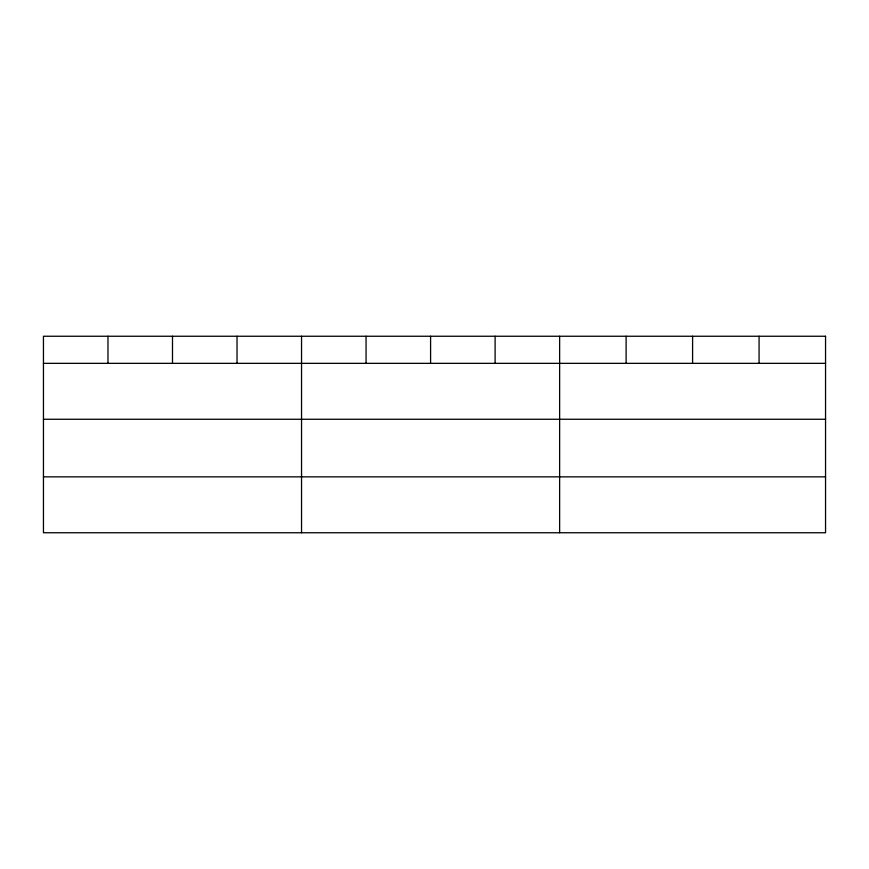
<?xml version="1.0" encoding="UTF-8"?>
<svg xmlns="http://www.w3.org/2000/svg" width="869" height="869" viewBox="0 0 869 869"><rect width="100%" height="100%" fill="white"/><g stroke="black" fill="none" stroke-linecap="round" stroke-linejoin="round"><path stroke-width="1.3" d="M43.45 363.351L825.55 363.351M43.45 419.26L825.55 419.26M43.45 476.853L825.55 476.853M759.071 336.249L759.071 363.351M692.593 336.249L692.593 363.351M626.114 336.249L626.114 363.351M559.636 336.249L559.636 532.751M495.113 336.249L495.113 363.351M430.589 336.249L430.589 363.351M366.066 336.249L366.066 363.351M301.543 336.249L301.543 532.751M237.02 336.249L237.02 363.351M172.496 336.249L172.496 363.351M107.973 336.249L107.973 363.351M825.55 336.249L43.45 336.249L43.45 532.751L825.55 532.751L825.55 336.249"/></g></svg>
